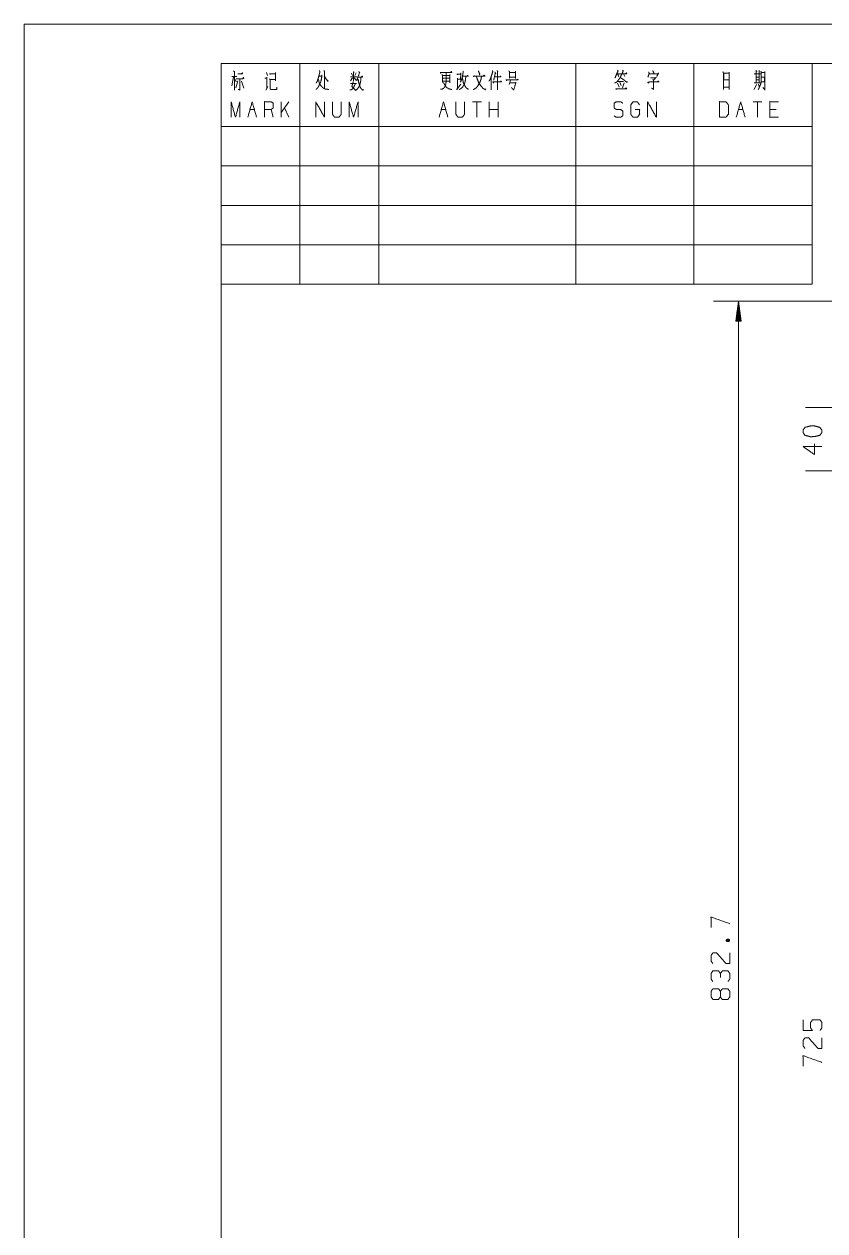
# Model space of a CAD drawing. Header units: millimetres. Extents: x 2210 to 79821, y -19430 to 2344.
# Drawn here: x 10009.4 to 10111, y 1636.7 to 1789.8 of the extents above; entities that cross this region are included whole.
import ezdxf

# ---------------------------------------------------------------- set-up
doc = ezdxf.new("R2010")
doc.units = ezdxf.units.MM
doc.layers.add('101', color=7, linetype='Continuous', true_color=0xffffff)

msp = doc.modelspace()

# ---------------------------------------------------------------- linework, layer by layer
at = {"layer": '101', "color": 133, "linetype": 'Continuous', "lineweight": 18}
for p, q in [((10429.38, 1789.82), (10009.38, 1789.82)), ((10009.38, 1789.82), (10009.38, 1492.82)), ((10034.38, 1784.82), (10109.38, 1784.82)), ((10034.38, 1784.82), (10034.38, 1497.82)), ((10034.38, 1784.82), (10109.38, 1784.82)), ((10034.38, 1784.82), (10034.38, 1756.82)), ((10424.38, 1784.82), (10034.38, 1784.82)), ((10034.38, 1784.82), (10109.38, 1784.82)), ((10044.38, 1784.82), (10044.38, 1756.82)), ((10054.38, 1784.82), (10054.38, 1756.82)), ((10079.38, 1784.82), (10079.38, 1756.82)), ((10094.38, 1784.82), (10094.38, 1756.82)), ((10109.38, 1784.82), (10109.38, 1756.82)), ((10034.38, 1776.82), (10109.38, 1776.82)), ((10034.38, 1771.82), (10109.38, 1771.82)), ((10034.38, 1766.82), (10109.38, 1766.82)), ((10034.38, 1761.82), (10109.38, 1761.82)), ((10034.38, 1756.82), (10109.38, 1756.82))]:
    msp.add_line(p, q, dxfattribs=at)
at = {"layer": '101', "color": 72, "linetype": 'Continuous', "lineweight": 18}
for p, q in [((10035.95, 1783.12), (10035.73, 1782.01)), ((10035.75, 1783.19), (10036.36, 1783.19)), ((10036.07, 1782.96), (10036.29, 1782.48)), ((10036.5, 1782.61), (10036.26, 1781.74)), ((10036.95, 1782.59), (10037.26, 1781.7)), ((10040.12, 1783.7), (10040.26, 1783.31)), ((10040.52, 1782.9), (10040.61, 1782.79)), ((10046.8, 1783.23), (10047.15, 1783.23)), ((10051.07, 1783.02), (10050.81, 1782.61)), ((10050.91, 1783.6), (10051.04, 1783.31)), ((10051.26, 1783), (10051.5, 1782.73)), ((10051.53, 1783.64), (10051.34, 1783.31)), ((10062.48, 1782.59), (10063.36, 1782.59)), ((10062.5, 1783.31), (10063.38, 1783.31)), ((10062.5, 1782.96), (10063.36, 1782.96)), ((10063.39, 1783.45), (10063.39, 1782.38)), ((10064.39, 1782.98), (10064.39, 1781.72)), ((10064.4, 1782.83), (10064.74, 1782.83)), ((10064.78, 1783.64), (10064.75, 1782.71)), ((10068.66, 1783.1), (10068.66, 1781.47)), ((10070.94, 1783.68), (10071.7, 1783.68)), ((10070.94, 1783.1), (10071.7, 1783.1)), ((10071.12, 1782.73), (10070.94, 1782.15)), ((10071.72, 1783.87), (10071.72, 1782.92)), ((10085.42, 1783.5), (10085.6, 1783.16)), ((10102.24, 1782.77), (10102.64, 1782.77)), ((10102.61, 1783.95), (10102.71, 1783.81)), ((10040.04, 1781.45), (10040.31, 1781.9)), ((10050.78, 1782.3), (10051.54, 1782.3)), ((10070.98, 1782.38), (10071.72, 1782.38)), ((10084.69, 1782.34), (10084.87, 1781.84)), ((10084.74, 1782.54), (10085.45, 1782.54)), ((10084.98, 1782.44), (10085.14, 1782.03)), ((10085.51, 1782.38), (10085.31, 1781.72)), ((10102.3, 1782.15), (10102.04, 1781.53)), ((10102.56, 1782.19), (10102.67, 1781.86)), ((10103.13, 1781.76), (10103.38, 1781.51)), ((10042.98, 1779.97), (10042.01, 1778.6)), ((10042.01, 1778), (10042.01, 1779.97)), ((10067.4, 1779.97), (10066.29, 1779.97)), ((10066.84, 1779.97), (10066.84, 1778)), ((10068.41, 1778), (10068.41, 1779.97)), ((10069.52, 1778), (10069.52, 1779.97)), ((10102.99, 1779.97), (10101.88, 1779.97)), ((10102.43, 1779.97), (10102.43, 1778)), ((10038.05, 1778.99), (10038.6, 1778.99)), ((10041, 1778), (10040.72, 1778.99)), ((10042.98, 1778), (10042.42, 1779.18)), ((10062.32, 1778.99), (10062.88, 1778.99)), ((10069.52, 1778.99), (10068.41, 1778.99)), ((10100.03, 1778.99), (10100.59, 1778.99)), ((10104.83, 1778.99), (10104, 1778.99)), ((10098.48, 1673.47), (10098.9, 1673.63))]:
    msp.add_line(p, q, dxfattribs=at)
at = {"layer": '101', "color": 22, "linetype": 'Continuous', "lineweight": 18}
for p, q in [((10133.43, 1754.68), (10096.84, 1754.68)), ((10100.02, 1754.68), (10099.68, 1752.14)), ((10099.89, 1752.14), (10099.89, 1753.72)), ((10099.94, 1752.14), (10099.94, 1754.1)), ((10099.99, 1752.14), (10099.99, 1754.49)), ((10100.02, 1588.15), (10100.02, 1754.68)), ((10100.35, 1752.14), (10100.02, 1754.68)), ((10100.04, 1752.14), (10100.04, 1754.49)), ((10100.1, 1752.14), (10100.1, 1754.1)), ((10100.15, 1752.14), (10100.15, 1753.72)), ((10099.68, 1752.14), (10100.35, 1752.14)), ((10099.69, 1752.14), (10099.69, 1752.17)), ((10099.69, 1752.14), (10099.69, 1752.17)), ((10099.74, 1752.14), (10099.74, 1752.56)), ((10099.79, 1752.14), (10099.79, 1752.95)), ((10099.84, 1752.14), (10099.84, 1753.33)), ((10100.2, 1752.14), (10100.2, 1753.33)), ((10100.25, 1752.14), (10100.25, 1752.95)), ((10100.3, 1752.14), (10100.3, 1752.56)), ((10100.35, 1752.14), (10100.35, 1752.17)), ((10100.35, 1752.14), (10100.35, 1752.17)), ((10128.03, 1741.15), (10108.52, 1741.15)), ((10128.03, 1733.15), (10108.52, 1733.15)), ((10128.63, 1733.15), (10108.52, 1733.15))]:
    msp.add_line(p, q, dxfattribs=at)
at = {"layer": '101', "color": 72, "linetype": 'Continuous', "lineweight": 18}
for points, knots in [([(10035.95, 1783.89), (10036.06, 1783.77), (10036.06, 1781.43)], [0, 0, 0.064393, 1, 1]), ([(10036.31, 1782.9), (10037.26, 1782.9), (10037.2, 1783.06), (10037.13, 1782.92)], [0, 0, 0.737857, 0.874089, 1, 1]), ([(10036.48, 1783.52), (10037.11, 1783.52), (10037.07, 1783.64), (10037.02, 1783.56)], [0, 0, 0.736257, 0.890366, 1, 1]), ([(10036.74, 1782.9), (10036.74, 1781.47), (10036.58, 1781.55)], [0, 0, 0.887515, 1, 1]), ([(10039.93, 1782.96), (10040.18, 1782.96), (10040.18, 1783.08), (10040.18, 1781.63)], [0, 0, 0.136549, 0.204721, 1, 1]), ([(10040.67, 1783.52), (10040.59, 1783.45), (10040.53, 1783.52), (10041.27, 1783.52), (10041.27, 1783.7), (10041.27, 1782.61), (10041.27, 1782.79), (10040.61, 1782.79), (10040.61, 1781.65), (10040.62, 1781.57), (10040.74, 1781.53), (10041.43, 1781.53), (10041.43, 1781.84)], [0, 0, 0.017819, 0.033666, 0.169515, 0.204099, 0.407776, 0.442364, 0.564628, 0.775991, 0.791603, 0.814658, 0.942357, 1, 1]), ([(10047.18, 1783.37), (10047.09, 1782.77), (10047.04, 1782.59), (10047.01, 1782.44), (10046.92, 1782.3), (10046.85, 1782.13), (10046.8, 1782.01), (10046.7, 1781.84), (10046.61, 1781.72), (10046.42, 1781.53)], [0, 0, 0.296659, 0.392137, 0.46442, 0.547267, 0.635799, 0.700206, 0.795426, 0.869797, 1, 1]), ([(10046.85, 1783.95), (10046.92, 1783.77), (10046.85, 1783.5), (10046.82, 1783.35), (10046.76, 1783.16), (10046.7, 1782.96), (10046.64, 1782.77), (10046.6, 1782.61), (10046.52, 1782.48), (10046.44, 1782.34)], [0, 0, 0.116545, 0.278927, 0.365002, 0.478708, 0.603961, 0.717668, 0.817418, 0.901357, 1, 1]), ([(10046.7, 1782.83), (10046.76, 1782.69), (10046.8, 1782.52), (10046.83, 1782.38), (10046.98, 1782.09), (10047.05, 1782.01), (10047.25, 1781.8), (10047.37, 1781.7), (10047.52, 1781.61), (10047.72, 1781.55), (10047.91, 1781.55), (10048.06, 1781.53)], [0, 0, 0.075191, 0.157626, 0.228751, 0.384956, 0.438117, 0.578248, 0.65344, 0.734339, 0.837348, 0.928887, 1, 1]), ([(10047.43, 1783.93), (10047.49, 1783.79), (10047.49, 1781.7)], [0, 0, 0.06955, 1, 1]), ([(10047.46, 1783.21), (10047.94, 1782.54), (10047.94, 1782.73)], [0, 0, 0.814818, 1, 1]), ([(10051.12, 1783.77), (10051.25, 1783.7), (10051.19, 1783.74), (10051.19, 1782.59), (10051.19, 1783.12), (10050.78, 1783.12), (10051.6, 1783.12)], [0, 0, 0.046318, 0.069123, 0.437816, 0.608997, 0.739331, 1, 1]), ([(10052.11, 1783.02), (10052.11, 1782.77), (10052.08, 1782.5), (10052.01, 1782.21), (10051.89, 1781.92), (10051.76, 1781.72), (10051.62, 1781.53), (10051.41, 1781.41)], [0, 0, 0.134106, 0.280228, 0.441583, 0.610314, 0.742762, 0.870657, 1, 1]), ([(10051.85, 1783.79), (10051.98, 1783.64), (10051.94, 1783.68), (10051.6, 1782.63)], [0, 0, 0.143537, 0.187773, 1, 1]), ([(10051.76, 1782.83), (10051.81, 1782.63), (10051.85, 1782.38), (10051.94, 1782.09), (10052.05, 1781.8), (10052.19, 1781.57), (10052.38, 1781.43), (10052.42, 1781.57)], [0, 0, 0.122124, 0.267694, 0.442444, 0.622807, 0.774615, 0.912625, 1, 1]), ([(10051.82, 1783.1), (10052.32, 1783.1), (10052.29, 1783.27), (10052.23, 1783.16)], [0, 0, 0.634119, 0.848445, 1, 1]), ([(10062.29, 1783.68), (10062.26, 1783.58), (10062.18, 1783.7), (10063.65, 1783.7), (10063.58, 1783.81), (10063.52, 1783.7)], [0, 0, 0.054227, 0.130909, 0.87613, 0.940043, 1, 1]), ([(10062.95, 1783.7), (10062.95, 1782.54), (10062.91, 1782.4), (10062.89, 1782.23), (10062.84, 1782.03), (10062.76, 1781.86), (10062.67, 1781.74), (10062.54, 1781.63), (10062.41, 1781.57), (10062.21, 1781.55)], [0, 0, 0.455623, 0.515134, 0.580482, 0.665033, 0.736192, 0.79598, 0.861823, 0.919058, 1, 1]), ([(10062.4, 1783.45), (10062.48, 1783.31), (10062.48, 1782.4)], [0, 0, 0.156848, 1, 1]), ([(10064.44, 1783.48), (10064.37, 1783.39), (10064.31, 1783.48), (10064.75, 1783.48)], [0, 0, 0.169755, 0.325542, 1, 1]), ([(10065.43, 1783.19), (10065.41, 1782.98), (10065.38, 1782.77), (10065.35, 1782.54), (10065.29, 1782.34), (10065.22, 1782.15), (10065.13, 1782.01), (10065.03, 1781.84), (10064.93, 1781.74), (10064.8, 1781.63), (10064.59, 1781.53)], [0, 0, 0.105429, 0.211651, 0.328282, 0.437572, 0.539265, 0.625346, 0.724284, 0.79827, 0.883378, 1, 1]), ([(10065.06, 1783.87), (10065.1, 1783.79), (10065.02, 1783.23), (10064.9, 1782.81), (10064.85, 1782.67), (10064.74, 1782.44)], [0, 0, 0.062603, 0.440485, 0.727862, 0.828992, 1, 1]), ([(10065, 1783), (10065.03, 1782.81), (10065.07, 1782.63), (10065.1, 1782.42), (10065.19, 1782.25), (10065.26, 1782.11), (10065.34, 1781.94), (10065.44, 1781.8), (10065.59, 1781.65), (10065.78, 1781.55)], [0, 0, 0.109654, 0.220947, 0.342501, 0.451483, 0.545868, 0.651144, 0.754315, 0.874064, 1, 1]), ([(10065.06, 1783.21), (10065.76, 1783.21), (10065.67, 1783.31), (10065.56, 1783.19)], [0, 0, 0.696293, 0.830826, 1, 1]), ([(10066.52, 1783.27), (10066.43, 1783.16), (10066.39, 1783.21), (10067.87, 1783.21), (10067.77, 1783.37), (10067.66, 1783.23)], [0, 0, 0.066333, 0.095822, 0.818123, 0.913284, 1, 1]), ([(10067.43, 1783.23), (10067.36, 1782.83), (10067.21, 1782.42), (10066.95, 1781.98), (10066.71, 1781.7), (10066.38, 1781.51)], [0, 0, 0.190069, 0.398701, 0.640199, 0.817216, 1, 1]), ([(10066.8, 1783.12), (10066.87, 1782.9), (10067.05, 1782.4), (10067.33, 1782.01), (10067.63, 1781.65), (10067.91, 1781.53), (10067.97, 1781.61), (10067.87, 1781.45)], [0, 0, 0.103286, 0.330833, 0.538837, 0.740597, 0.872112, 0.915905, 1, 1]), ([(10067.02, 1783.89), (10067.2, 1783.48), (10067.21, 1783.58), (10067.14, 1783.37)], [0, 0, 0.581176, 0.716263, 1, 1]), ([(10068.82, 1783.95), (10068.85, 1783.81), (10068.64, 1783.16), (10068.57, 1782.92), (10068.48, 1782.77), (10068.38, 1782.59)], [0, 0, 0.101083, 0.561706, 0.738774, 0.854629, 1, 1]), ([(10068.97, 1782.48), (10068.94, 1782.34), (10068.86, 1782.48), (10069.96, 1782.48), (10069.89, 1782.61), (10069.86, 1782.5)], [0, 0, 0.08907, 0.186879, 0.848313, 0.935185, 1, 1]), ([(10069.13, 1783.74), (10069.23, 1783.52), (10069.17, 1783.6), (10068.97, 1782.73)], [0, 0, 0.200658, 0.282145, 1, 1]), ([(10069.07, 1783.12), (10069.89, 1783.12), (10069.83, 1783.27), (10069.76, 1783.12)], [0, 0, 0.720068, 0.857376, 1, 1]), ([(10069.39, 1783.95), (10069.51, 1783.81), (10069.45, 1783.87), (10069.45, 1781.47)], [0, 0, 0.069697, 0.101625, 1, 1]), ([(10070.66, 1782.73), (10070.62, 1782.67), (10070.53, 1782.77), (10072.07, 1782.77), (10071.98, 1782.83), (10071.88, 1782.73)], [0, 0, 0.038001, 0.105809, 0.873511, 0.927246, 1, 1]), ([(10070.88, 1783.89), (10070.96, 1783.81), (10070.96, 1782.96)], [0, 0, 0.115189, 1, 1]), ([(10085.32, 1783.97), (10085.44, 1783.85), (10085.39, 1783.87), (10085.1, 1783.21), (10084.97, 1782.96), (10084.82, 1782.77), (10084.66, 1782.54), (10084.34, 1782.34)], [0, 0, 0.080396, 0.103261, 0.444362, 0.576789, 0.688375, 0.819716, 1, 1]), ([(10084.68, 1783.99), (10084.78, 1783.85), (10084.75, 1783.89), (10084.35, 1782.98), (10084.59, 1783.52), (10085.1, 1783.52), (10084.69, 1783.52), (10084.84, 1783.16)], [0, 0, 0.057042, 0.07334, 0.392466, 0.581127, 0.745774, 0.87749, 1, 1]), ([(10085.04, 1783.08), (10085.23, 1782.92), (10085.42, 1782.79), (10085.57, 1782.69), (10085.77, 1782.52), (10085.96, 1782.5), (10085.8, 1782.42)], [0, 0, 0.194845, 0.370351, 0.508814, 0.712321, 0.860156, 1, 1]), ([(10085.28, 1783.52), (10085.86, 1783.52), (10085.79, 1783.66), (10085.72, 1783.56)], [0, 0, 0.669422, 0.855054, 1, 1]), ([(10088.71, 1782.5), (10088.6, 1782.34), (10088.51, 1782.48), (10089.96, 1782.48), (10089.83, 1782.59), (10089.75, 1782.5)], [0, 0, 0.096613, 0.17732, 0.867547, 0.947356, 1, 1]), ([(10088.63, 1783.74), (10088.74, 1783.52), (10088.71, 1783.6), (10088.54, 1783.1)], [0, 0, 0.294025, 0.394866, 1, 1]), ([(10088.7, 1783.5), (10089.81, 1783.5), (10089.89, 1783.66), (10089.67, 1783.19)], [0, 0, 0.611939, 0.711554, 1, 1]), ([(10088.86, 1783.02), (10089.53, 1783.02), (10089.59, 1783.08), (10089.26, 1782.71), (10089.15, 1782.79), (10089.23, 1782.71), (10089.23, 1781.55), (10089.01, 1781.7)], [0, 0, 0.230144, 0.259318, 0.430979, 0.476011, 0.513789, 0.910079, 1, 1]), ([(10089.15, 1783.93), (10089.27, 1783.64), (10089.31, 1783.68), (10089.27, 1783.58)], [0, 0, 0.644011, 0.768354, 1, 1]), ([(10098.06, 1783.77), (10098.13, 1783.6), (10098.13, 1781.51), (10098.13, 1781.84), (10098.83, 1781.84), (10098.83, 1781.53), (10098.83, 1783.7), (10098.83, 1783.58), (10098.15, 1783.58), (10098.15, 1782.77), (10098.85, 1782.77)], [0, 0, 0.022322, 0.280074, 0.320905, 0.407511, 0.44579, 0.713751, 0.729062, 0.813864, 0.913394, 1, 1]), ([(10102.24, 1783.95), (10102.36, 1783.81), (10102.29, 1783.89), (10102.29, 1782.38), (10102.01, 1782.38), (10102.86, 1782.38), (10102.64, 1782.38), (10102.64, 1783.89), (10102.64, 1783.5), (10102.02, 1783.5), (10102.81, 1783.5), (10102.64, 1783.5), (10102.64, 1783.08), (10102.26, 1783.08)], [0, 0, 0.025061, 0.039924, 0.243199, 0.280605, 0.39479, 0.42432, 0.627595, 0.680502, 0.763188, 0.869498, 0.893122, 0.948813, 1, 1]), ([(10102.87, 1783.85), (10102.92, 1783.7), (10102.92, 1782.52), (10102.86, 1782.25), (10102.72, 1781.94), (10102.64, 1781.7), (10102.52, 1781.51)], [0, 0, 0.062372, 0.548434, 0.661879, 0.800828, 0.909362, 1, 1]), ([(10102.92, 1783.68), (10103.38, 1783.68), (10103.38, 1783.81), (10103.38, 1781.45), (10103.38, 1783.1), (10102.94, 1783.1), (10103.35, 1783.1), (10103.35, 1782.52), (10102.94, 1782.52)], [0, 0, 0.072646, 0.091913, 0.457973, 0.714856, 0.782961, 0.846526, 0.936435, 1, 1]), ([(10051.4, 1782.23), (10051.28, 1781.98), (10051.21, 1781.8), (10051.07, 1781.61), (10050.94, 1781.51), (10050.72, 1781.47)], [0, 0, 0.251055, 0.434029, 0.64262, 0.795766, 1, 1]), ([(10051.15, 1782.5), (10050.97, 1781.92), (10051.41, 1781.45)], [0, 0, 0.483237, 1, 1]), ([(10062.6, 1782.42), (10062.67, 1782.25), (10062.76, 1782.11), (10062.86, 1781.98), (10062.94, 1781.86), (10063.01, 1781.76), (10063.14, 1781.7), (10063.29, 1781.61), (10063.45, 1781.57), (10063.64, 1781.53)], [0, 0, 0.124249, 0.240531, 0.35103, 0.449957, 0.536949, 0.636896, 0.752292, 0.866372, 1, 1]), ([(10064.42, 1781.72), (10064.33, 1781.53), (10064.27, 1781.55), (10064.8, 1782.19)], [0, 0, 0.187521, 0.244051, 1, 1]), ([(10071.79, 1782.44), (10071.51, 1781.47), (10071.23, 1781.76)], [0, 0, 0.71586, 1, 1]), ([(10084.62, 1781.63), (10084.5, 1781.53), (10084.46, 1781.63), (10085.85, 1781.63), (10085.77, 1781.76), (10085.67, 1781.61)], [0, 0, 0.078897, 0.135659, 0.837617, 0.910404, 1, 1]), ([(10035.65, 1778), (10035.65, 1779.97), (10036.2, 1778), (10036.76, 1779.97), (10036.76, 1778)], [0, 0, 0.245192, 0.5, 0.754808, 1, 1]), ([(10039.89, 1778), (10039.89, 1779.97), (10040.72, 1779.97), (10041, 1779.78), (10041, 1779.18), (10040.72, 1778.99), (10039.89, 1778.99)], [0, 0, 0.400952, 0.571035, 0.639278, 0.761676, 0.829917, 1, 1]), ([(10046.39, 1778), (10046.39, 1779.97), (10047.5, 1778), (10047.5, 1779.97)], [0, 0, 0.317574, 0.682426, 1, 1]), ([(10048.51, 1779.97), (10048.51, 1778.39), (10048.78, 1778), (10049.33, 1778), (10049.63, 1778.39), (10049.63, 1779.97)], [0, 0, 0.337152, 0.438599, 0.557781, 0.662848, 1, 1]), ([(10050.63, 1778), (10050.63, 1779.97), (10051.19, 1778), (10051.75, 1779.97), (10051.75, 1778)], [0, 0, 0.245192, 0.5, 0.754808, 1, 1]), ([(10064.17, 1779.97), (10064.17, 1778.39), (10064.43, 1778), (10064.99, 1778), (10065.28, 1778.39), (10065.28, 1779.97)], [0, 0, 0.337152, 0.438599, 0.557781, 0.662848, 1, 1]), ([(10084.24, 1778.19), (10084.52, 1778), (10085.09, 1778), (10085.36, 1778.21), (10085.36, 1778.79), (10085.09, 1778.99), (10084.53, 1778.99), (10084.24, 1779.18), (10084.24, 1779.78), (10084.53, 1779.97), (10085.09, 1779.97), (10085.36, 1779.78)], [0, 0, 0.068035, 0.184054, 0.254521, 0.372333, 0.442799, 0.555843, 0.626367, 0.748393, 0.81892, 0.931964, 1, 1]), ([(10086.93, 1778.99), (10087.49, 1778.99), (10087.49, 1778.39), (10087.21, 1778), (10086.64, 1778), (10086.36, 1778.39), (10086.36, 1779.57), (10086.65, 1779.97), (10087.19, 1779.97), (10087.47, 1779.57)], [0, 0, 0.103295, 0.214797, 0.304261, 0.410274, 0.499739, 0.718892, 0.809956, 0.910533, 1, 1]), ([(10088.5, 1778), (10088.5, 1779.97), (10089.61, 1778), (10089.61, 1779.97)], [0, 0, 0.317574, 0.682426, 1, 1]), ([(10097.63, 1778), (10098.45, 1778), (10098.75, 1778.39), (10098.75, 1779.57), (10098.45, 1779.97), (10097.63, 1779.97), (10097.63, 1778)], [0, 0, 0.142133, 0.227159, 0.431787, 0.516817, 0.65895, 1, 1]), ([(10099.75, 1778), (10100.31, 1779.97), (10100.87, 1778)], [0, 0, 0.5, 1, 1]), ([(10105.11, 1778), (10104, 1778), (10104, 1779.97), (10105.11, 1779.97)], [0, 0, 0.265389, 0.734611, 1, 1]), ([(10110.61, 1738.31), (10110.36, 1738.65), (10109.66, 1738.83), (10109.18, 1738.83), (10108.46, 1738.65), (10108.23, 1738.31), (10108.23, 1737.98), (10108.46, 1737.64), (10109.18, 1737.46), (10109.66, 1737.48), (10110.36, 1737.64), (10110.61, 1737.98), (10110.61, 1738.31)], [0, 0, 0.067527, 0.183972, 0.260584, 0.380942, 0.446142, 0.500305, 0.565505, 0.685865, 0.76253, 0.87831, 0.945837, 1, 1]), ([(10109.66, 1736.55), (10109.66, 1735.21), (10108.23, 1736.21), (10110.61, 1736.21)], [0, 0, 0.245868, 0.565295, 1, 1]), ([(10098.93, 1675.66), (10096.55, 1676.51), (10096.55, 1675.16)], [0, 0, 0.652471, 1, 1]), ([(10098.9, 1673.47), (10098.9, 1673.63), (10098.68, 1673.72), (10098.48, 1673.63), (10098.48, 1673.47), (10098.68, 1673.38), (10098.9, 1673.47), (10098.48, 1673.63)], [0, 0, 0.093967, 0.236776, 0.365957, 0.459924, 0.589104, 0.731914, 1, 1]), ([(10096.78, 1670.61), (10096.55, 1670.93), (10096.55, 1671.62), (10096.78, 1671.96), (10097.25, 1671.96), (10098.45, 1670.59), (10098.93, 1670.61), (10098.93, 1671.96)], [0, 0, 0.069691, 0.192976, 0.265273, 0.350227, 0.674741, 0.759753, 1, 1]), ([(10097.73, 1669.34), (10097.5, 1669.68), (10096.78, 1669.68), (10096.55, 1669.34), (10096.55, 1668.65), (10096.78, 1668.32)], [0, 0, 0.153879, 0.429856, 0.583733, 0.846129, 1, 1]), ([(10098.7, 1668.34), (10098.93, 1668.65), (10098.93, 1669.34), (10098.7, 1669.68), (10097.98, 1669.68), (10097.73, 1669.34), (10097.73, 1668.83)], [0, 0, 0.124118, 0.343685, 0.472446, 0.703377, 0.836734, 1, 1]), ([(10097.73, 1666.38), (10097.5, 1666.06), (10096.78, 1666.06), (10096.55, 1666.38), (10096.55, 1667.07), (10096.78, 1667.4), (10097.5, 1667.4), (10097.73, 1667.07), (10097.73, 1666.38), (10097.98, 1666.04), (10098.68, 1666.04), (10098.93, 1666.38), (10098.93, 1667.07), (10098.7, 1667.4), (10097.98, 1667.4), (10097.73, 1667.07)], [0, 0, 0.047574, 0.136085, 0.183658, 0.267814, 0.317165, 0.405677, 0.455029, 0.539185, 0.590297, 0.675756, 0.726868, 0.811024, 0.860375, 0.948887, 1, 1]), ([(10110.38, 1662.1), (10110.61, 1662.44), (10110.61, 1663.13), (10110.38, 1663.46), (10109.43, 1663.46), (10109.18, 1663.13), (10109.18, 1662.44), (10109.41, 1662.1), (10108.23, 1662.1), (10108.23, 1663.46)], [0, 0, 0.062228, 0.168343, 0.230571, 0.376815, 0.441265, 0.54738, 0.609608, 0.79049, 1, 1]), ([(10108.46, 1659.84), (10108.23, 1660.16), (10108.23, 1660.85), (10108.46, 1661.19), (10108.93, 1661.19), (10110.13, 1659.83), (10110.61, 1659.84), (10110.61, 1661.19)], [0, 0, 0.069694, 0.192978, 0.265275, 0.350228, 0.674741, 0.759753, 1, 1]), ([(10110.61, 1658.06), (10108.23, 1658.91), (10108.23, 1657.57)], [0, 0, 0.652471, 1, 1])]:
    msp.add_open_spline(points, degree=1, knots=knots, dxfattribs=at)
for points in [[(10037.77, 1778), (10038.32, 1779.97), (10038.88, 1778)], [(10062.04, 1778), (10062.6, 1779.97), (10063.16, 1778)]]:
    msp.add_open_spline(points, degree=1, dxfattribs=at)

doc.saveas('drawing.dxf')
